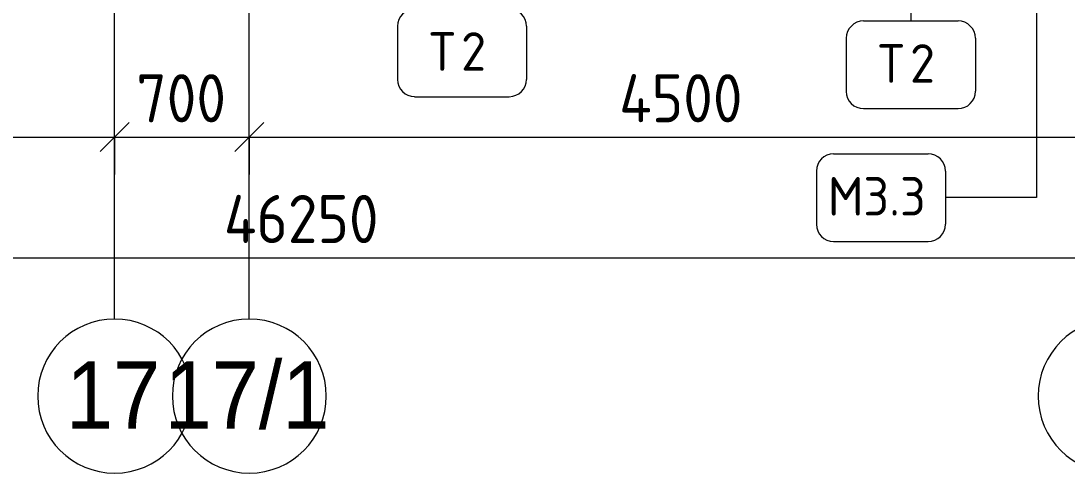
# Model space of a CAD drawing. Header units: millimetres. Extents: x -8624 to 200327, y -8553 to 29000.
# Drawn here: x 156323 to 161760, y -2706 to -357 of the extents above; entities that cross this region are included whole.
import ezdxf

# ---------------------------------------------------------------- set-up
doc = ezdxf.new("R2010")
doc.units = ezdxf.units.MM
for name, color, linetype, lineweight in [('A-ANNO-DIMS', 7, 'Continuous', 9), ('A-ANNO-DIMS-100', 7, 'Continuous', 9), ('Марки для знаков', 7, 'Continuous', 9), ('Оси', 7, 'Continuous', 9), ('Оси-1', 7, 'Continuous', 20)]:
    doc.layers.add(name, color=color, linetype=linetype, lineweight=lineweight)
doc.styles.add('Arial_1', font='arial.ttf', dxfattribs={"width": 0.9, "height": 350})
doc.styles.add('GOST Common_1', font='GOST_Common.ttf', dxfattribs={"height": 200})
doc.styles.add('ISOCPEUR', font='isocpeur.ttf', dxfattribs={"width": 0.9, "height": 250})
doc.dimstyles.new('ISO-2_5_0_9К_БОЛЬШОЙ', dxfattribs={"dimscale": 304.8, "dimtxt": 248.995294, "dimasz": 0.492126, "dimexe": 0.393701, "dimexo": 0.984252, "dimgap": 0, "dimtad": 1, "dimdec": 0, "dimrnd": 10, "dimzin": 0, "dimdsep": 46, "dimtxsty": 'ISOCPEUR', "dimblk1": 'OBLIQUE', "dimblk2": 'OBLIQUE', "dimsah": 1, "dimcen": 0.09, "dimdle": 0.393701, "dimazin": 0, "dimtfac": 1, "dimtdec": 4, "dimtix": 1, "dimtmove": 0, "dimatfit": 3, "dimfxl": 1, "dimtvp": 1, "dimtolj": 1, "dimtzin": 0, "dimarcsym": 2})

# ---------------------------------------------------------------- blocks, each defined once
blk = doc.blocks.new('Ось сетки - D8-29747960-План зашивки приборов отопления в осях 3 этажа 12-23')
at = {"layer": 'Оси-1'}
for start, end in [(360, 180), (180, 360)]:
    blk.add_arc((0, 0), 4, start, end, dxfattribs=at)
blk = doc.blocks.new('DIMBLOCK14-План зашивки приборов отопления в осях 3 этажа 12-23')
at = {"layer": 'A-ANNO-DIMS-100'}
for p, q in [((134659.8, -1781.9), (134659.8, -1468)), ((180909.8, -1781.9), (180909.8, -1468)), ((134539.8, -1588), (181029.8, -1588)), ((134659.8, -1588), (134659.8, -1781.9)), ((180909.8, -1588), (180909.8, -1781.9))]:
    blk.add_line(p, q, dxfattribs=at)
at = {"layer": 'A-ANNO-DIMS-100', "lineweight": 20}
for p, q in [((134659.8, -1588), (134734.8, -1513)), ((180909.8, -1588), (180984.8, -1513)), ((134659.8, -1588), (134584.8, -1663)), ((180909.8, -1588), (180834.8, -1663))]:
    blk.add_line(p, q, dxfattribs=at)
at = {"layer": 'A-ANNO-DIMS-100', "color": 0, "insert": (157377.8, -1261.4), "char_height": 250, "width": 976.828, "attachment_point": 1, "line_spacing_factor": 1.149209, "style": 'ISOCPEUR'}
blk.add_mtext('46250', dxfattribs=at)
blk = doc.blocks.new('_Oblique')
at = {"color": 0, "linetype": 'ByBlock', "lineweight": -2}
blk.add_line((-0.5, -0.5), (0.5, 0.5), dxfattribs=at)
blk = doc.blocks.new('DIMBLOCK22-План зашивки приборов отопления в осях 3 этажа 12-23')
at = {"layer": 'A-ANNO-DIMS-100'}
for p, q in [((153009.8, -1154.7), (153009.8, -840.7)), ((156809.8, -1154.7), (156809.8, -840.7)), ((153009.8, -960.7), (156809.8, -960.7)), ((153009.8, -960.7), (153009.8, -1154.7)), ((156809.8, -960.7), (156809.8, -1154.7))]:
    blk.add_line(p, q, dxfattribs=at)
at = {"layer": 'A-ANNO-DIMS-100', "lineweight": 20}
for p, q in [((153009.8, -960.7), (153084.8, -885.7)), ((156809.8, -960.7), (156884.8, -885.7)), ((153009.8, -960.7), (152934.8, -1035.7)), ((156809.8, -960.7), (156734.8, -1035.7))]:
    blk.add_line(p, q, dxfattribs=at)
at = {"layer": 'A-ANNO-DIMS-100', "color": 0, "insert": (154593.8, -634.1), "char_height": 250, "width": 758.478, "attachment_point": 1, "line_spacing_factor": 1.149209, "style": 'ISOCPEUR'}
blk.add_mtext('3800', dxfattribs=at)
blk = doc.blocks.new('DIMBLOCK23-План зашивки приборов отопления в осях 3 этажа 12-23')
at = {"layer": 'A-ANNO-DIMS-100'}
for p, q in [((156809.8, -1154.7), (156809.8, -840.7)), ((157509.8, -1154.7), (157509.8, -840.7)), ((156809.8, -960.7), (157509.8, -960.7)), ((156809.8, -960.7), (156809.8, -1154.7)), ((157509.8, -960.7), (157509.8, -1154.7))]:
    blk.add_line(p, q, dxfattribs=at)
at = {"layer": 'A-ANNO-DIMS-100', "lineweight": 20}
for p, q in [((156809.8, -960.7), (156884.8, -885.7)), ((157509.8, -960.7), (157584.8, -885.7)), ((156809.8, -960.7), (156734.8, -1035.7)), ((157509.8, -960.7), (157434.8, -1035.7))]:
    blk.add_line(p, q, dxfattribs=at)
at = {"layer": 'A-ANNO-DIMS-100', "color": 0, "insert": (156922.8, -634.1), "char_height": 250, "width": 568.858, "attachment_point": 1, "line_spacing_factor": 1.149209, "style": 'ISOCPEUR'}
blk.add_mtext('700', dxfattribs=at)
blk = doc.blocks.new('DIMBLOCK24-План зашивки приборов отопления в осях 3 этажа 12-23')
at = {"layer": 'A-ANNO-DIMS-100'}
for p, q in [((157509.8, -1154.7), (157509.8, -840.7)), ((162009.8, -1154.7), (162009.8, -840.7)), ((157509.8, -960.7), (162009.8, -960.7)), ((157509.8, -960.7), (157509.8, -1154.7)), ((162009.8, -960.7), (162009.8, -1154.7))]:
    blk.add_line(p, q, dxfattribs=at)
at = {"layer": 'A-ANNO-DIMS-100', "lineweight": 20}
for p, q in [((157509.8, -960.7), (157584.8, -885.7)), ((162009.8, -960.7), (162084.8, -885.7)), ((157509.8, -960.7), (157434.8, -1035.7)), ((162009.8, -960.7), (161934.8, -1035.7))]:
    blk.add_line(p, q, dxfattribs=at)
at = {"layer": 'A-ANNO-DIMS-100', "color": 0, "insert": (159431.8, -634.1), "char_height": 250, "width": 787.208, "attachment_point": 1, "line_spacing_factor": 1.149209, "style": 'ISOCPEUR'}
blk.add_mtext('4500', dxfattribs=at)
blk = doc.blocks.new('Марка_Знаки - В прямоуг_Наименование краткое-30718135-План зашивки приборов отопления в осях 3 этажа 12-23')
at = {"layer": 'Марки для знаков'}
for p, q in [((-2.455, 2.278), (2.455, 2.278)), ((-3.355, 1.378), (-3.355, -1.384)), ((3.355, 1.378), (3.355, -1.378)), ((-2.461, -2.278), (2.455, -2.278))]:
    blk.add_line(p, q, dxfattribs=at)
for centre, radius, start, end in [((-2.455, 1.378), 0.9, 90, 180), ((2.455, 1.378), 0.9, 0, 90), ((-2.461, -1.384), 0.893, 180, 270), ((2.455, -1.378), 0.9, 270, 0)]:
    blk.add_arc(centre, radius, start, end, dxfattribs=at)

msp = doc.modelspace()

# ---------------------------------------------------------------- linework, layer by layer
at = {"layer": 'Марки для знаков'}
for p, q in [((160947.8, 279.2), (160947.8, -357.4)), ((161600.6, 275.6), (161600.6, -1275.5)), ((161600.6, -1275.5), (161127.7, -1275.5))]:
    msp.add_line(p, q, dxfattribs=at)
at = {"layer": 'Оси'}
for p, q in [((156809.8, -1906.3), (156809.8, 593.7)), ((157509.8, -1906.3), (157509.8, 593.7))]:
    msp.add_line(p, q, dxfattribs=at)

# ---------------------------------------------------------------- block references
at = {"layer": 'Марки для знаков', "xscale": 99.99999999999993, "yscale": 99.99999999999993, "zscale": 99.99999999999993}
for p in [(158615.1, -523.1), (160947.8, -585.2), (160792.2, -1275.5)]:
    msp.add_blockref('Марка_Знаки - В прямоуг_Наименование краткое-30718135-План зашивки приборов отопления в осях 3 этажа 12-23', p, dxfattribs=at)
at = {"layer": 'Оси-1', "xscale": 99.99999999999993, "yscale": 99.99999999999993, "zscale": 99.99999999999993}
for p in [(156809.8, -2306.3), (157509.8, -2306.3), (162009.8, -2306.3)]:
    msp.add_blockref('Ось сетки - D8-29747960-План зашивки приборов отопления в осях 3 этажа 12-23', p, dxfattribs=at)

# ---------------------------------------------------------------- texts
at = {"layer": 'Марки для знаков', "char_height": 200, "attachment_point": 1, "style": 'GOST Common_1'}
for s, insert, width in [('\\fGOST Common|b0|i0|c204|p34|;Т', (158445.1, -416.1), 200.422), ('\\fGOST Common|b0|i0|c204|p34|;2', (158610.4, -416.1), 176.371), ('\\fGOST Common|b0|i0|c204|p34|;Т', (160777.8, -478.1), 200.422), ('\\fGOST Common|b0|i0|c204|p34|;2', (160943.2, -478.1), 176.371), ('\\fGOST Common|b0|i0|c204|p34|;М', (160515.7, -1168.4), 224.472), ('3.3', (160700.9, -1168.4), 408.861)]:
    msp.add_mtext(s, dxfattribs=dict(at, insert=insert, width=width))
at = {"layer": 'Оси', "char_height": 350, "attachment_point": 1, "style": 'Arial_1'}
for s, insert, width in [('17/1', (157069.6, -2125.6), 1060.633), ('17', (156557.2, -2125.6), 606.076)]:
    msp.add_mtext(s, dxfattribs=dict(at, insert=insert, width=width))

# ---------------------------------------------------------------- dimensions: what is measured, and where the dimension line sits
at = {"layer": 'A-ANNO-DIMS'}
for base, p1, p2, override, picture, middle in [((156809.8, -960.7), (153009.8, -854.7), (156809.8, -854.7), {"dimpost": '<>', "dimfxl": 3800}, 'DIMBLOCK22-План зашивки приборов отопления в осях 3 этажа 12-23', (154909.8, -835.7)), ((157509.8, -960.7), (156809.8, -854.7), (157509.8, -854.7), {"dimpost": '<>', "dimfxl": 700}, 'DIMBLOCK23-План зашивки приборов отопления в осях 3 этажа 12-23', (157159.8, -835.7)), ((162009.8, -960.7), (157509.8, -854.7), (162009.8, -854.7), {"dimpost": '<>', "dimfxl": 4500}, 'DIMBLOCK24-План зашивки приборов отопления в осях 3 этажа 12-23', (159759.8, -835.7)), ((180909.8, -1588), (134659.8, -1481.9), (180909.8, -1481.9), {"dimpost": '<>', "dimfxl": 46250}, 'DIMBLOCK14-План зашивки приборов отопления в осях 3 этажа 12-23', (157784.8, -1463))]:
    dim = msp.add_linear_dim(base=base, p1=p1, p2=p2, dimstyle='ISO-2_5_0_9К_БОЛЬШОЙ', override=override, dxfattribs=at)
    dim.commit()
    dim.dimension.update_dxf_attribs({"geometry": picture, "text_midpoint": middle})

doc.saveas('drawing.dxf')
